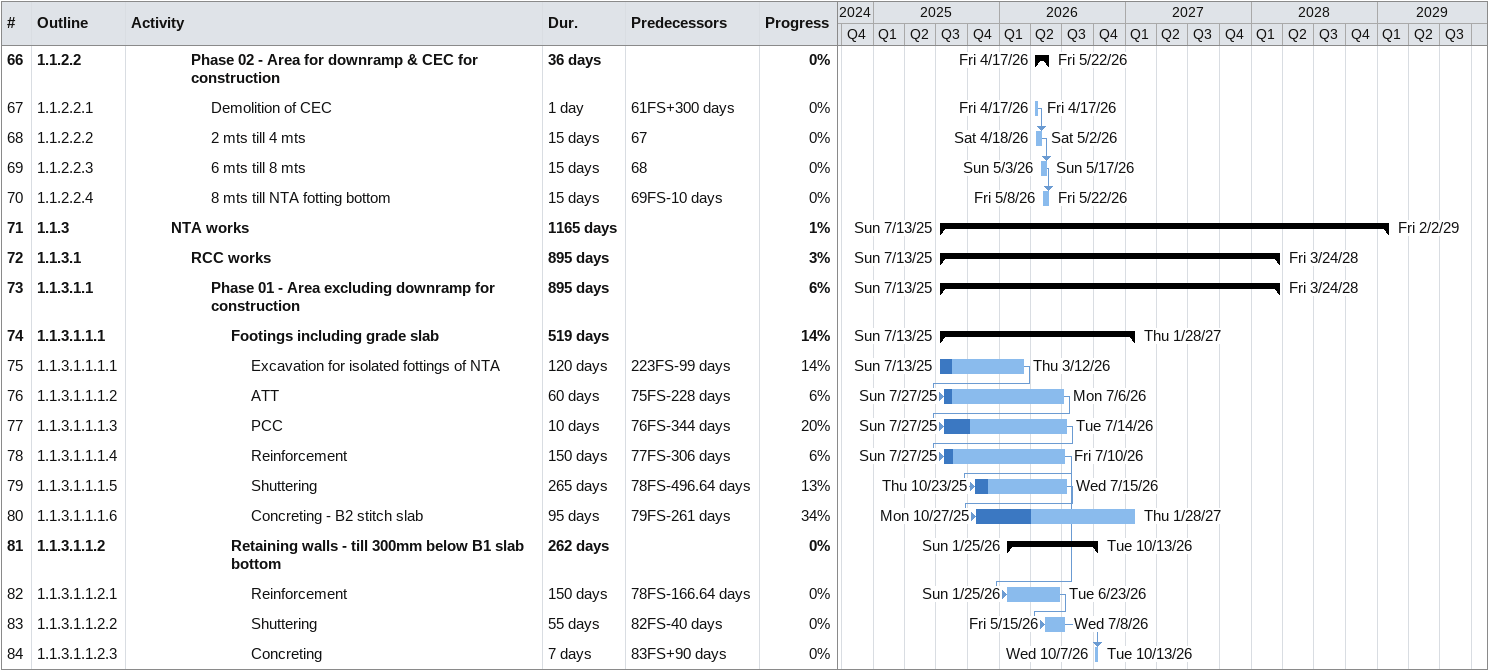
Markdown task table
| ID | WBS | Task | Duration | Start | Finish | Predecessors | % complete |
|---|---|---|---|---|---|---|---|
| 66 | 1.1.2.2 | **Phase 02 - Area for downramp & CEC for construction** | 36d | 2026-04-17 | 2026-05-22 |  | 0 |
| 67 | 1.1.2.2.1 | Demolition of CEC | 1d | 2026-04-17 | 2026-04-17 | 61FS+300d | 0 |
| 68 | 1.1.2.2.2 | 2 mts till 4 mts | 15d | 2026-04-18 | 2026-05-02 | 67 | 0 |
| 69 | 1.1.2.2.3 | 6 mts till 8 mts | 15d | 2026-05-03 | 2026-05-17 | 68 | 0 |
| 70 | 1.1.2.2.4 | 8 mts till NTA fotting bottom | 15d | 2026-05-08 | 2026-05-22 | 69FS-10d | 0 |
| 71 | 1.1.3 | **NTA works** | 1165d | 2025-07-13 | 2029-02-02 |  | 1 |
| 72 | 1.1.3.1 | **RCC works** | 895d | 2025-07-13 | 2028-03-24 |  | 3 |
| 73 | 1.1.3.1.1 | **Phase 01 - Area excluding downramp for construction** | 895d | 2025-07-13 | 2028-03-24 |  | 6 |
| 74 | 1.1.3.1.1.1 | **Footings including grade slab** | 519d | 2025-07-13 | 2027-01-28 |  | 14 |
| 75 | 1.1.3.1.1.1.1 | Excavation for isolated fottings of NTA | 120d | 2025-07-13 | 2026-03-12 | 223FS-99d | 14 |
| 76 | 1.1.3.1.1.1.2 | ATT | 60d | 2025-07-27 | 2026-07-06 | 75FS-228d | 6 |
| 77 | 1.1.3.1.1.1.3 | PCC | 10d | 2025-07-27 | 2026-07-14 | 76FS-344d | 20 |
| 78 | 1.1.3.1.1.1.4 | Reinforcement | 150d | 2025-07-27 | 2026-07-10 | 77FS-306d | 6 |
| 79 | 1.1.3.1.1.1.5 | Shuttering | 265d | 2025-10-23 | 2026-07-15 | 78FS-496.64d | 13 |
| 80 | 1.1.3.1.1.1.6 | Concreting - B2 stitch slab | 95d | 2025-10-27 | 2027-01-28 | 79FS-261d | 34 |
| 81 | 1.1.3.1.1.2 | **Retaining walls - till 300mm below B1 slab bottom** | 262d | 2026-01-25 | 2026-10-13 |  | 0 |
| 82 | 1.1.3.1.1.2.1 | Reinforcement | 150d | 2026-01-25 | 2026-06-23 | 78FS-166.64d | 0 |
| 83 | 1.1.3.1.1.2.2 | Shuttering | 55d | 2026-05-15 | 2026-07-08 | 82FS-40d | 0 |
| 84 | 1.1.3.1.1.2.3 | Concreting | 7d | 2026-10-07 | 2026-10-13 | 83FS+90d | 0 |
